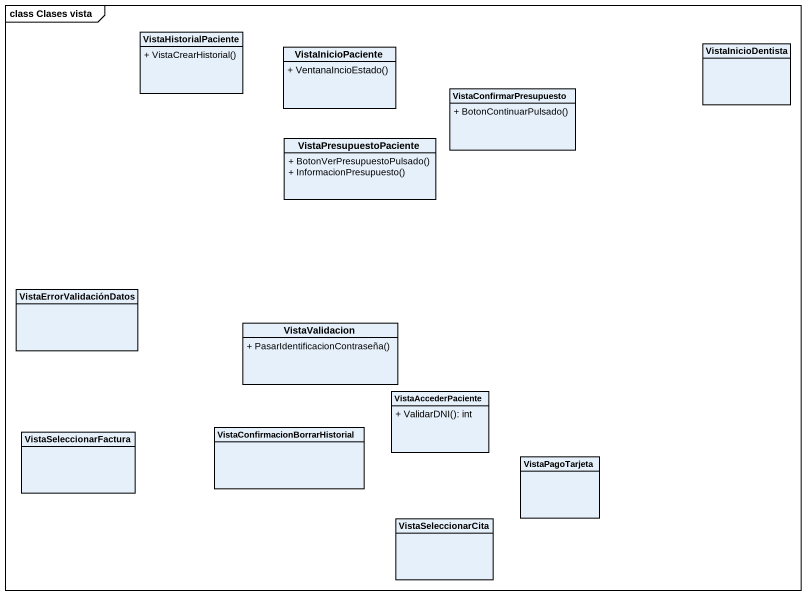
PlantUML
@startuml
mainframe class Clases vista
hide circle
hide empty members
skinparam classAttributeIconSize 0
class VistaHistorialPaciente {
  + VistaCrearHistorial()
}
class VistaInicioPaciente {
  + VentanaIncioEstado()
}
class VistaInicioDentista
class VistaConfirmarPresupuesto {
  + BotonContinuarPulsado()
}
class VistaPresupuestoPaciente {
  + BotonVerPresupuestoPulsado()
  + InformacionPresupuesto()
}
class VistaErrorValidaciónDatos
class VistaValidacion {
  + PasarIdentificacionContraseña()
}
class VistaAccederPaciente {
  + ValidarDNI(): int
}
class VistaSeleccionarFactura
class "VistaConfirmacionBorrarHistorial" as VistaConfirmacionBorrarHisto
class VistaPagoTarjeta
class VistaSeleccionarCita
@enduml
